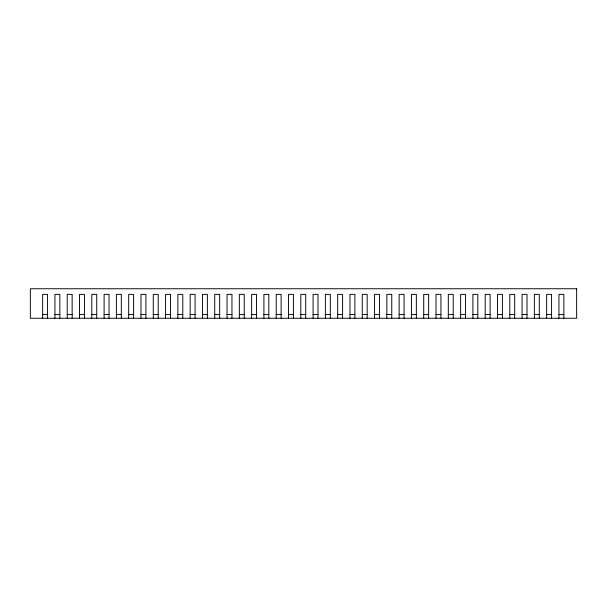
<?xml version="1.0" encoding="UTF-8"?>
<svg xmlns="http://www.w3.org/2000/svg" width="607" height="607" viewBox="0 0 607 607"><rect width="100%" height="100%" fill="white"/><g stroke="black" fill="none" stroke-linecap="round" stroke-linejoin="round"><path stroke-width="0.91" d="M42.642 314.563L47.558 314.563M54.934 314.563L59.85 314.563M67.225 314.563L72.15 314.563M79.525 314.563L84.441 314.563M91.816 314.563L96.733 314.563M104.108 314.563L109.025 314.563M116.4 314.563L121.317 314.563M128.692 314.563L133.608 314.563M140.983 314.563L145.908 314.563M153.283 314.563L158.199 314.563M165.574 314.563L170.491 314.563M177.866 314.563L182.783 314.563M190.158 314.563L195.075 314.563M202.45 314.563L207.366 314.563M214.741 314.563L219.658 314.563M227.041 314.563L231.957 314.563M239.333 314.563L244.249 314.563M251.624 314.563L256.541 314.563M263.916 314.563L268.833 314.563M276.208 314.563L281.124 314.563M288.5 314.563L293.416 314.563M300.799 314.563L305.716 314.563M313.091 314.563L318.007 314.563M325.382 314.563L330.299 314.563M337.674 314.563L342.591 314.563M349.966 314.563L354.883 314.563M362.258 314.563L367.174 314.563M374.557 314.563L379.474 314.563M386.849 314.563L391.765 314.563M399.14 314.563L404.057 314.563M411.432 314.563L416.349 314.563M423.724 314.563L428.641 314.563M436.016 314.563L440.932 314.563M448.315 314.563L453.232 314.563M460.607 314.563L465.523 314.563M472.899 314.563L477.815 314.563M485.19 314.563L490.107 314.563M497.482 314.563L502.399 314.563M509.774 314.563L514.69 314.563M522.066 314.563L526.99 314.563M534.365 314.563L539.282 314.563M546.657 314.563L551.573 314.563M558.948 314.563L563.865 314.563M563.865 318.25L563.865 294.357L558.948 294.357L558.948 318.25M551.573 318.25L551.573 294.357L546.657 294.357L546.657 318.25M539.282 318.25L539.282 294.357L534.365 294.357L534.365 318.25M526.99 318.25L526.99 294.357L522.066 294.357L522.066 318.25M514.69 318.25L514.69 294.357L509.774 294.357L509.774 318.25M502.399 318.25L502.399 294.357L497.482 294.357L497.482 318.25M490.107 318.25L490.107 294.357L485.19 294.357L485.19 318.25M477.815 318.25L477.815 294.357L472.899 294.357L472.899 318.25M465.523 318.25L465.523 294.357L460.607 294.357L460.607 318.25M453.232 318.25L453.232 294.357L448.315 294.357L448.315 318.25M440.932 318.25L440.932 294.357L436.016 294.357L436.016 318.25M428.641 318.25L428.641 294.357L423.724 294.357L423.724 318.25M416.349 318.25L416.349 294.357L411.432 294.357L411.432 318.25M404.057 318.25L404.057 294.357L399.14 294.357L399.14 318.25M391.765 318.25L391.765 294.357L386.849 294.357L386.849 318.25M379.474 318.25L379.474 294.357L374.557 294.357L374.557 318.25M367.174 318.25L367.174 294.357L362.258 294.357L362.258 318.25M354.883 318.25L354.883 294.357L349.966 294.357L349.966 318.25M342.591 318.25L342.591 294.357L337.674 294.357L337.674 318.25M330.299 318.25L330.299 294.357L325.382 294.357L325.382 318.25M318.007 318.25L318.007 294.357L313.091 294.357L313.091 318.25M305.716 318.25L305.716 294.357L300.799 294.357L300.799 318.25M293.416 318.25L293.416 294.357L288.5 294.357L288.5 318.25M281.124 318.25L281.124 294.357L276.208 294.357L276.208 318.25M268.833 318.25L268.833 294.357L263.916 294.357L263.916 318.25M256.541 318.25L256.541 294.357L251.624 294.357L251.624 318.25M244.249 318.25L244.249 294.357L239.333 294.357L239.333 318.25M231.957 318.25L231.957 294.357L227.041 294.357L227.041 318.25M219.658 318.25L219.658 294.357L214.741 294.357L214.741 318.25M207.366 318.25L207.366 294.357L202.45 294.357L202.45 318.25M195.075 318.25L195.075 294.357L190.158 294.357L190.158 318.25M182.783 318.25L182.783 294.357L177.866 294.357L177.866 318.25M170.491 318.25L170.491 294.357L165.574 294.357L165.574 318.25M158.199 318.25L158.199 294.357L153.283 294.357L153.283 318.25M145.908 318.25L145.908 294.357L140.983 294.357L140.983 318.25M133.608 318.25L133.608 294.357L128.692 294.357L128.692 318.25M121.317 318.25L121.317 294.357L116.4 294.357L116.4 318.25M109.025 318.25L109.025 294.357L104.108 294.357L104.108 318.25M96.733 318.25L96.733 294.357L91.816 294.357L91.816 318.25M84.441 318.25L84.441 294.357L79.525 294.357L79.525 318.25M72.15 318.25L72.15 294.357L67.225 294.357L67.225 318.25M59.85 318.25L59.85 294.357L54.934 294.357L54.934 318.25M47.558 318.25L47.558 294.357L42.642 294.357L42.642 318.25M576.65 288.75L30.35 288.75L30.35 318.25L576.65 318.25L576.65 288.75"/></g></svg>
